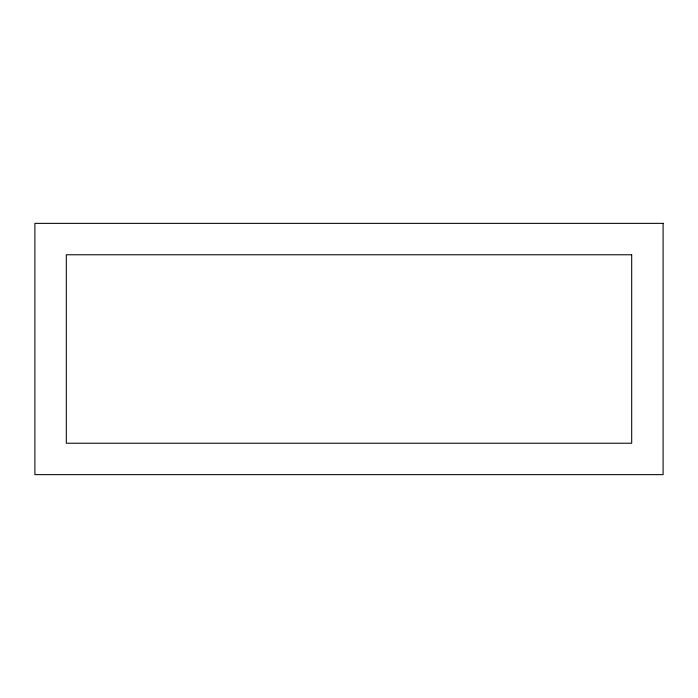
<?xml version="1.0" encoding="UTF-8"?>
<svg xmlns="http://www.w3.org/2000/svg" width="698" height="698" viewBox="0 0 698 698"><rect width="100%" height="100%" fill="white"/><g stroke="black" fill="none" stroke-linecap="round" stroke-linejoin="round"><path stroke-width="1.05" d="M663.1 223.36L34.9 223.36L34.9 474.64L663.1 474.64L663.1 223.36M631.69 254.77L66.31 254.77L66.31 443.23L631.69 443.23L631.69 254.77"/></g></svg>
